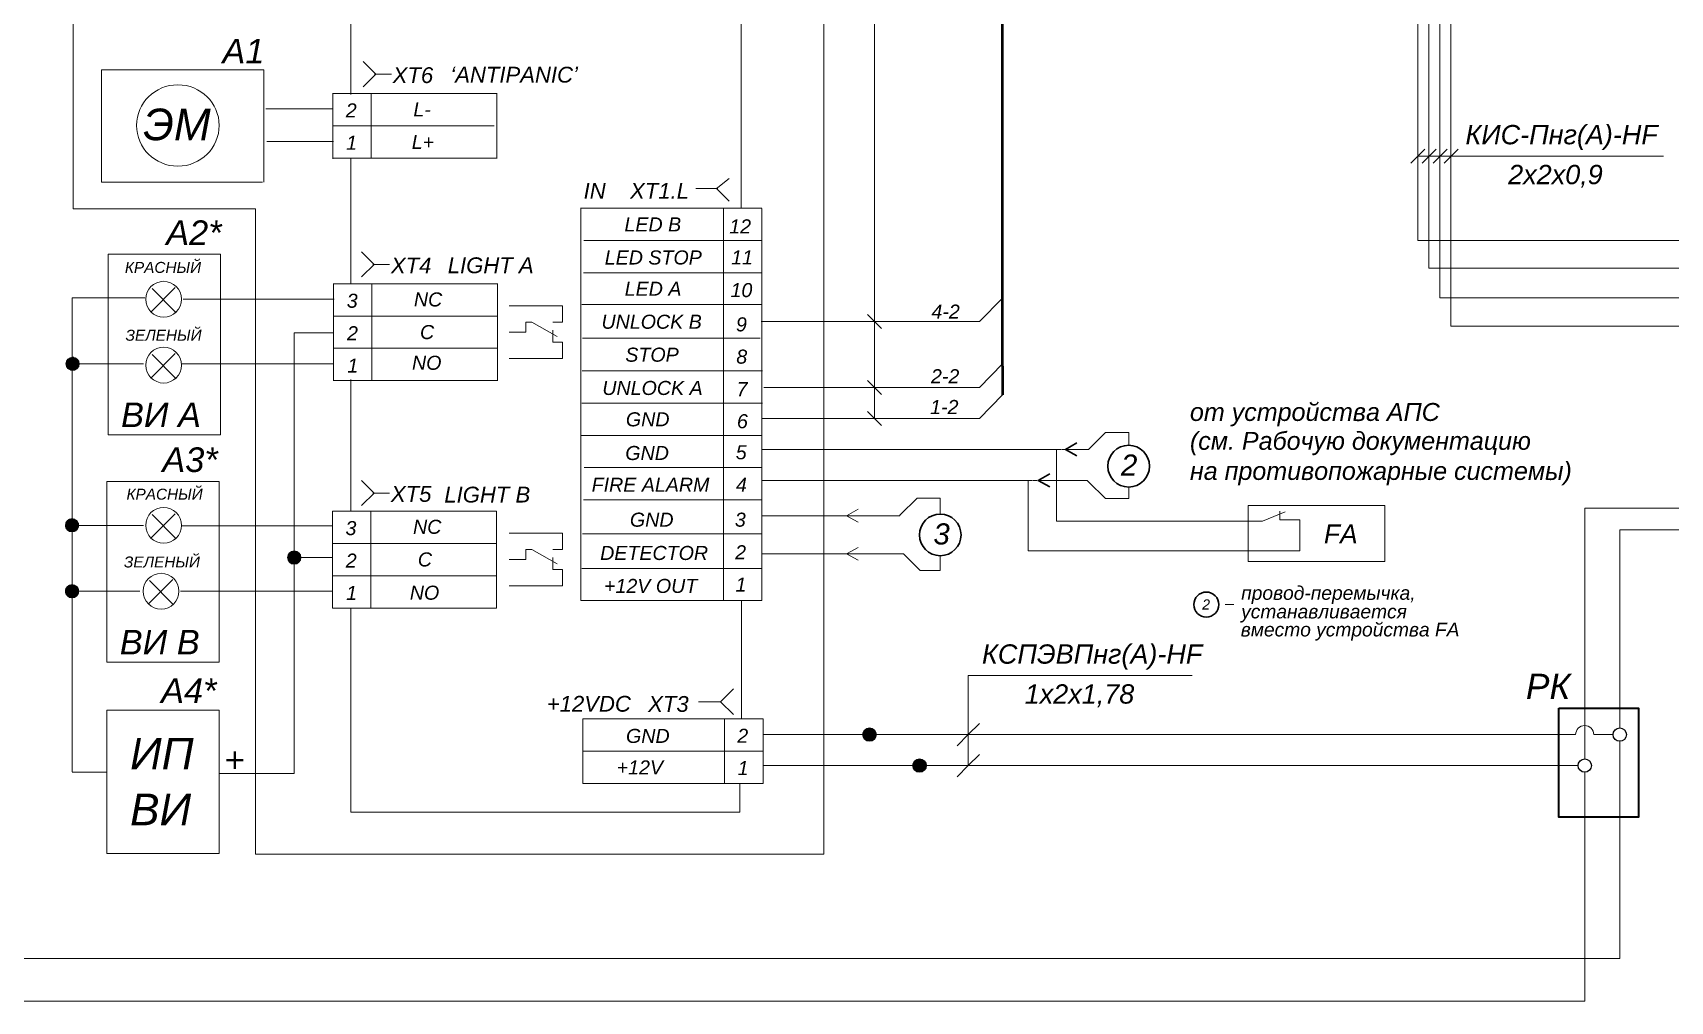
# Model space of a CAD drawing. Header units: millimetres. Extents: x -197802 to 287448, y -91833 to 122858.
# Drawn here: x 59158 to 84015, y 89353 to 104050 of the extents above; entities that cross this region are included whole.
import ezdxf

# ---------------------------------------------------------------- set-up
doc = ezdxf.new("R2010")
doc.units = ezdxf.units.MM
doc.linetypes.add('IMPORT-IMPORT-DASHED', pattern=[19.05, 12.7, -6.35])
doc.layers.add('СКУД', color=7, linetype='Continuous')
doc.styles.add('296', font='ariali.ttf', dxfattribs={"height": 1})
doc.styles.add('297', font='ariali.ttf', dxfattribs={"height": 1})
doc.styles.add('298', font='ariali.ttf', dxfattribs={"height": 1})
doc.styles.add('79', font='ariali.ttf', dxfattribs={"height": 1})
doc.styles.get("Standard").update_dxf_attribs({"font": 'arial.ttf'})

msp = doc.modelspace()

# ---------------------------------------------------------------- hatches: boundary and pattern name
at = {"layer": 'СКУД', "lineweight": 18, "true_color": 0x000000}
h = msp.add_hatch(dxfattribs=at)
h.set_pattern_fill('ANGLE', color=18, scale=0.924)
h.set_pattern_definition([(0, (27787.97, 140689.422), (0, 6.45414), [4.69392, -1.76022]), (90, (27787.97, 140689.422), (-6.45414, 4e-16), [4.69392, -1.76022])])
h.paths.add_polyline_path([(59662, 99026), (59763, 99026), (59864, 99026, -0.999967)])
h.paths.add_polyline_path([(59763, 99126, -0.414214), (59864, 99026), (59763, 99026)])
h.paths.add_polyline_path([(59763, 99126), (59763, 99026), (59662, 99026, -0.414233)])
h = msp.add_hatch(dxfattribs=at)
h.set_pattern_fill('ANGLE', color=18, scale=0.924)
h.set_pattern_definition([(0, (27780.049, 138238.8606), (0, 6.45414), [4.69392, -1.76022]), (90, (27780.049, 138238.8606), (-6.45414, 4e-16), [4.69392, -1.76022])])
h.paths.add_polyline_path([(59654, 96575), (59755, 96575), (59856, 96575, -0.999967)])
h.paths.add_polyline_path([(59755, 96676, -0.414214), (59856, 96575), (59755, 96575)])
h.paths.add_polyline_path([(59755, 96676), (59755, 96575), (59654, 96575, -0.414233)])
h = msp.add_hatch(dxfattribs=at)
h.set_pattern_fill('ANGLE', color=18, scale=0.924)
h.set_pattern_definition([(0, (31152.0115, 137749.849), (0, 6.45414), [4.69392, -1.76022]), (90, (31152.0115, 137749.849), (-6.45414, 4e-16), [4.69392, -1.76022])])
h.paths.add_polyline_path([(63026, 96086), (63127, 96086), (63228, 96086, -0.999967)])
h.paths.add_polyline_path([(63127, 96187, -0.414214), (63228, 96086), (63127, 96086)])
h.paths.add_polyline_path([(63127, 96187), (63127, 96086), (63026, 96086, -0.414233)])
h = msp.add_hatch(dxfattribs=at)
h.set_pattern_fill('ANGLE', color=18, scale=0.924)
h.set_pattern_definition([(0, (27780.049, 137239.06), (0, 6.45414), [4.69392, -1.76022]), (90, (27780.049, 137239.06), (-6.45414, 4e-16), [4.69392, -1.76022])])
h.paths.add_polyline_path([(59654, 95575), (59755, 95575), (59856, 95575, -0.999967)])
h.paths.add_polyline_path([(59755, 95676, -0.414214), (59856, 95575), (59755, 95575)])
h.paths.add_polyline_path([(59755, 95676), (59755, 95575), (59654, 95575, -0.414233)])
h = msp.add_hatch(dxfattribs=at)
h.set_pattern_fill('ANGLE', color=18, scale=0.924)
h.set_pattern_definition([(0, (39884.589, 135062.9906), (0, 6.45414), [4.69392, -1.76022]), (90, (39884.589, 135062.9906), (-6.45414, 4e-16), [4.69392, -1.76022])])
h.paths.add_polyline_path([(71759, 93399), (71860, 93399), (71960, 93399, -0.999967)])
h.paths.add_polyline_path([(71860, 93500, -0.414214), (71960, 93399), (71860, 93399)])
h.paths.add_polyline_path([(71860, 93500), (71860, 93399), (71759, 93399, -0.414233)])
h = msp.add_hatch(dxfattribs=at)
h.set_pattern_fill('ANGLE', color=18, scale=0.924)
h.set_pattern_definition([(0, (40645.106, 134592.502), (0, 6.45414), [4.69392, -1.76022]), (90, (40645.106, 134592.502), (-6.45414, 4e-16), [4.69392, -1.76022])])
h.paths.add_polyline_path([(72519, 92929), (72620, 92929), (72721, 92929, -0.999967)])
h.paths.add_polyline_path([(72620, 93029, -0.414214), (72721, 92929), (72620, 92929)])
h.paths.add_polyline_path([(72620, 93029), (72620, 92929), (72519, 92929, -0.414233)])

# ---------------------------------------------------------------- linework, layer by layer
at = {"layer": 'СКУД', "color": 5, "lineweight": 18}
msp.add_line((80684, 109774), (80684, 99597), dxfattribs=at)
at = {"layer": 'СКУД', "color": 40, "lineweight": 18, "true_color": 0xf8d731}
msp.add_line((80517, 109430), (80517, 100026), dxfattribs=at)
at = {"layer": 'СКУД', "color": 18, "lineweight": 18, "true_color": 0x000000}
for p, q in [((71936, 98198), (71936, 109300)), ((80289, 102285), (80077, 102073)), ((80183, 102179), (81597, 102179)), ((80460, 102285), (80248, 102073)), ((80627, 102285), (80415, 102073)), ((80794, 102285), (80582, 102073)), ((81597, 102179), (83008, 102179)), ((82503, 102179), (83914, 102179)), ((71830, 99774), (72042, 99562)), ((71830, 98775), (72042, 98562)), ((71830, 98304), (72042, 98092)), ((74697, 97727), (70228, 97727)), ((74267, 97257), (70227, 97257)), ((70221, 96962), (70228, 96962)), ((63708, 96781), (63708, 96791)), ((66198, 96791), (66198, 95320)), ((71511, 96721), (70228, 96721)), ((61417, 96568), (63708, 96568)), ((70203, 96448), (70228, 96448)), ((63710, 96301), (63708, 96301)), ((66195, 96301), (66198, 96301)), ((63696, 96086), (63708, 96086)), ((71511, 96143), (70228, 96143)), ((63715, 95810), (63708, 95810)), ((63708, 95810), (66195, 95810)), ((63694, 95575), (63708, 95575)), ((63708, 95320), (63708, 95330)), ((63720, 95320), (63708, 95320)), ((70207, 95433), (70228, 95433)), ((70228, 95433), (70228, 95438)), ((73359, 92929), (73359, 94297)), ((73973, 94297), (73359, 94297)), ((74504, 94297), (73973, 94297)), ((75790, 94297), (74504, 94297)), ((75790, 94297), (76756, 94297)), ((70245, 93638), (67508, 93638)), ((70245, 93628), (70245, 93638)), ((73529, 93569), (73359, 93399)), ((73359, 93399), (73189, 93229)), ((70209, 93148), (70245, 93148)), ((73529, 93098), (73359, 92929)), ((63127, 92811), (63127, 92832)), ((73359, 92929), (73189, 92759)), ((70209, 92658), (70245, 92658))]:
    msp.add_line(p, q, dxfattribs=at)
at = {"layer": 'СКУД', "color": 241, "lineweight": 18, "true_color": 0xf7abae}
for p, q in [((80350, 109006), (80350, 100477)), ((103241, 96505), (83248, 96505)), ((83248, 96505), (83248, 93500)), ((82474, 93399), (71860, 93399)), ((82474, 93399), (82579, 93399)), ((82855, 93399), (83148, 93399))]:
    msp.add_line(p, q, dxfattribs=at)
at = {"layer": 'СКУД', "color": 1, "lineweight": 18}
for p, q in [((80183, 108578), (80183, 100898)), ((80183, 100898), (85355, 100898)), ((82717, 93029), (82717, 96837)), ((82717, 96837), (83248, 96837)), ((103773, 96837), (83248, 96837)), ((82474, 92929), (82617, 92929))]:
    msp.add_line(p, q, dxfattribs=at)
at = {"layer": 'СКУД', "color": 7, "lineweight": 20}
for p, q in [((73879, 100024), (73528, 99668)), ((73879, 99024), (73528, 98668)), ((73511, 98668), (73528, 98668)), ((73879, 98553), (73528, 98198)), ((74697, 97727), (74697, 96640)), ((74265, 97257), (74267, 97257)), ((75186, 97237), (75166, 97257)), ((71893, 96721), (72314, 96721)), ((72327, 96734), (72314, 96721)), ((74697, 96640), (74708, 96640)), ((74728, 96640), (74708, 96640)), ((72934, 95888), (72629, 95888)), ((71656, 92929), (71663, 92929))]:
    msp.add_line(p, q, dxfattribs=at)
at = {"layer": 'СКУД', "color": 7, "linetype": 'IMPORT-IMPORT-DASHED', "lineweight": 15}
for p, q in [((74833, 97727), (74697, 97727)), ((75794, 97806), (75794, 97789)), ((74421, 97257), (74267, 97257))]:
    msp.add_line(p, q, dxfattribs=at)
at = {"layer": 'СКУД', "color": 7, "lineweight": 18}
msp.add_line((78394, 96189), (78394, 96322), dxfattribs=at)
at = {"layer": 'СКУД', "color": 7, "lineweight": 50}
for points in [[(73879, 98990), (73879, 121575)], [(73879, 98990), (73879, 98559)], [(73879, 98559), (73879, 98553)]]:
    msp.add_lwpolyline(points, dxfattribs=at)
at = {"layer": 'СКУД', "color": 18, "lineweight": 18, "true_color": 0x000000}
for points in [[(59773, 101378), (59773, 112651)], [(71166, 91584), (71166, 112651)], [(69911, 105152), (69911, 101392)], [(63988, 104809), (63988, 103113)], [(60204, 103486), (60204, 101780)], [(60204, 103486), (62664, 103486)], [(62664, 103486), (62664, 101780)], [(64176, 103611), (64372, 103415)], [(64372, 103425), (64176, 103229)], [(64602, 103420), (64347, 103420)], [(66195, 103128), (63710, 103128)], [(63713, 103118), (63713, 102138)], [(64296, 103128), (64296, 102148)], [(66203, 103133), (66203, 102152)], [(62694, 102897), (63703, 102897)], [(66161, 102638), (63715, 102638)], [(62713, 102398), (63723, 102398)], [(66206, 102148), (63720, 102148)], [(63988, 102152), (63988, 100233)], [(60204, 101780), (62645, 101780)], [(69225, 101687), (69558, 101687)], [(69730, 101838), (69534, 101682)], [(69534, 101691), (69730, 101495)], [(59773, 101378), (62537, 101378)], [(62537, 91584), (62537, 101378)], [(67480, 101392), (67480, 95433)], [(67488, 101388), (70228, 101388)], [(69645, 101392), (69645, 95433)], [(70228, 101383), (70228, 95438)], [(60302, 100692), (62008, 100692)], [(60302, 97947), (60302, 100692)], [(62008, 100672), (62008, 100692)], [(62008, 97947), (62008, 100672)], [(64149, 100726), (64346, 100530)], [(67522, 100897), (70224, 100897)], [(64346, 100540), (64149, 100344)], [(64576, 100535), (64321, 100535)], [(61322, 100182), (60954, 99815)], [(66204, 100241), (63718, 100241)], [(63722, 100231), (63722, 98769)], [(64305, 100241), (64305, 98768)], [(66211, 100246), (66211, 98773)], [(67517, 100407), (70218, 100407)], [(59755, 92832), (59755, 100025)], [(60861, 100025), (59755, 100025)], [(60969, 100168), (61336, 99800)], [(63733, 100006), (61439, 100006)], [(67492, 99927), (70233, 99927)], [(66209, 99751), (63723, 99751)], [(67200, 99905), (66390, 99905)], [(67200, 99660), (67200, 99905)], [(63715, 99497), (63127, 99497)], [(63127, 92832), (63127, 99497)], [(66643, 99507), (66390, 99507)], [(66643, 99660), (66643, 99507)], [(66735, 99660), (66643, 99660)], [(66735, 99660), (66643, 99660)], [(67117, 99440), (66735, 99660)], [(67053, 99660), (67200, 99660)], [(67053, 99660), (67200, 99660)], [(67053, 99354), (67053, 99538)], [(73528, 99668), (70217, 99668)], [(61322, 99182), (60954, 98815)], [(66214, 99261), (63729, 99261)], [(67053, 99354), (67200, 99354)], [(67053, 99354), (67200, 99354)], [(67200, 99354), (67200, 99109)], [(67501, 99417), (70202, 99417)], [(60841, 99026), (59763, 99026)], [(60969, 99168), (61336, 98800)], [(63713, 99026), (61420, 99026)], [(67200, 99109), (66390, 99109)], [(66218, 98771), (63733, 98771)], [(63988, 98790), (63988, 96791)], [(67496, 98917), (70236, 98917)], [(73511, 98668), (70256, 98668)], [(67495, 98427), (70235, 98427)], [(73528, 98198), (70228, 98198)], [(60302, 97947), (62008, 97947)], [(67490, 97937), (70230, 97937)], [(67526, 97452), (70227, 97452)], [(60282, 97242), (61988, 97242)], [(60282, 94497), (60282, 97242)], [(61988, 97222), (61988, 97242)], [(61988, 94497), (61988, 97222)], [(64149, 97256), (64346, 97060)], [(64346, 97070), (64149, 96874)], [(64576, 97065), (64321, 97065)], [(67520, 96962), (70221, 96962)], [(61322, 96751), (60954, 96384)], [(60969, 96737), (61336, 96369)], [(63708, 96791), (66198, 96791)], [(63708, 96781), (63708, 95330)], [(64292, 96791), (64292, 95320)], [(71511, 96721), (71688, 96819)], [(71511, 96721), (71893, 96721)], [(71511, 96721), (71688, 96623)], [(60841, 96575), (59763, 96575)], [(67200, 96454), (66390, 96454)], [(67200, 96209), (67200, 96454)], [(67502, 96448), (70203, 96448)], [(66195, 96301), (63710, 96301)], [(66643, 96209), (66643, 96057)], [(66735, 96209), (66643, 96209)], [(66735, 96209), (66643, 96209)], [(67117, 95990), (66735, 96209)], [(67053, 96209), (67200, 96209)], [(67053, 96209), (67200, 96209)], [(71511, 96143), (71688, 96241)], [(63696, 96086), (63107, 96086)], [(66643, 96057), (66390, 96057)], [(67053, 95903), (67053, 96087)], [(71511, 96143), (72374, 96143)], [(71511, 96143), (71688, 96045)], [(61282, 95752), (60915, 95384)], [(60929, 95737), (61297, 95369)], [(67053, 95903), (67200, 95903)], [(67053, 95903), (67200, 95903)], [(67200, 95903), (67200, 95659)], [(67491, 95918), (70232, 95918)], [(60782, 95575), (59743, 95575)], [(63694, 95575), (61400, 95575)], [(67200, 95659), (66390, 95659)], [(66198, 95320), (63720, 95320)], [(63988, 95320), (63988, 92223)], [(67480, 95433), (70207, 95433)], [(69918, 95402), (69918, 95433)], [(69918, 95402), (69918, 93638)], [(60282, 94497), (61988, 94497)], [(69794, 94094), (69598, 93898)], [(60282, 93772), (61988, 93772)], [(60282, 91595), (60282, 93772)], [(61988, 93752), (61988, 93772)], [(61988, 91595), (61988, 93752)], [(69264, 93898), (69598, 93898)], [(69598, 93898), (69794, 93702)], [(67508, 93638), (67508, 92658)], [(69661, 93638), (69661, 92658)], [(70245, 93628), (70245, 92658)], [(70245, 93399), (71860, 93399)], [(67508, 93148), (70209, 93148)], [(60282, 92831), (59755, 92831)], [(63127, 92811), (61988, 92811)], [(70245, 92929), (71656, 92929)], [(70755, 92929), (72620, 92929)], [(67508, 92658), (70209, 92658)], [(69892, 92643), (69892, 92658)], [(69892, 92643), (69892, 92223)], [(63988, 92223), (69892, 92223)], [(60282, 91595), (61988, 91595)], [(62537, 91584), (71166, 91584)]]:
    msp.add_lwpolyline(points, dxfattribs=at)
at = {"layer": 'СКУД', "color": 241, "lineweight": 18, "true_color": 0xf7abae}
for points in [[(85522, 100477), (80350, 100477)], [(83248, 93298), (83248, 90002), (52608, 90002), (52608, 93399), (46893, 93399)]]:
    msp.add_lwpolyline(points, dxfattribs=at)
at = {"layer": 'СКУД', "color": 40, "lineweight": 18, "true_color": 0xf8d731}
msp.add_lwpolyline([(85689, 100026), (80517, 100026)], dxfattribs=at)
at = {"layer": 'СКУД', "color": 5, "lineweight": 18}
msp.add_lwpolyline([(85856, 99597), (80684, 99597)], dxfattribs=at)
at = {"layer": 'СКУД', "color": 7, "lineweight": 20}
for points in [[(75186, 97727), (75441, 97982)], [(75441, 97982), (75794, 97982)], [(75794, 97806), (75794, 97982)], [(74833, 97727), (75186, 97727)], [(74267, 97257), (74267, 96189)], [(74421, 97257), (75166, 97257)], [(75186, 97237), (75441, 96982)], [(72327, 96734), (72581, 96989)], [(72581, 96989), (72934, 96989)], [(72934, 96744), (72934, 96989)], [(75441, 96982), (75794, 96982)], [(75794, 96982), (75794, 97156)], [(72374, 96143), (72629, 95888)], [(72934, 95888), (72934, 96114)]]:
    msp.add_lwpolyline(points, dxfattribs=at)
at = {"layer": 'СКУД', "color": 7, "lineweight": 30}
for points in [[(74833, 97727), (75009, 97825)], [(74833, 97727), (75009, 97629)], [(74421, 97257), (74598, 97355)], [(74421, 97257), (74598, 97159)]]:
    msp.add_lwpolyline(points, dxfattribs=at)
at = {"layer": 'СКУД', "color": 7, "lineweight": 18}
for points in [[(74728, 96640), (77521, 96640)], [(77521, 96640), (77826, 96640)], [(78394, 96627), (78394, 96656)], [(74267, 96189), (78394, 96189)]]:
    msp.add_lwpolyline(points, dxfattribs=at)
at = {"layer": 'СКУД', "color": 7, "lineweight": 35}
msp.add_lwpolyline([(82324, 93801), (83532, 93801), (83532, 92146), (82324, 92146)], close=True, dxfattribs=at)
at = {"layer": 'СКУД', "color": 1, "lineweight": 18}
for points in [[(82717, 92828), (82717, 89353), (51979, 89353), (51979, 92929), (46893, 92929)], [(82474, 92929), (72620, 92929)]]:
    msp.add_lwpolyline(points, dxfattribs=at)
at = {"layer": 'СКУД', "color": 18, "lineweight": 18, "true_color": 0x000000}
for centre, radius in [((59763, 99026), 101), ((59763, 99026), 34.3), ((59755, 96575), 101), ((59755, 96575), 34.3), ((63127, 96086), 101), ((63127, 96086), 34.3), ((59755, 95575), 101), ((59755, 95575), 34.3)]:
    msp.add_circle(centre, radius, dxfattribs=at)
at = {"layer": 'СКУД', "color": 18, "true_color": 0x000000}
for centre in [(71860, 93399), (83248, 93399), (72620, 92929), (82717, 92929)]:
    msp.add_circle(centre, 101, dxfattribs=at)
at = {"layer": 'СКУД', "color": 7, "lineweight": 18}
for centre in [(71860, 93399), (72620, 92929)]:
    msp.add_circle(centre, 34.3, dxfattribs=at)
at = {"layer": 'СКУД', "color": 241, "lineweight": 18, "true_color": 0xf7abae}
msp.add_arc((82717, 93399), 138, 0, 180, dxfattribs=at)
at = {"layer": 'СКУД', "color": 18, "lineweight": 18, "true_color": 0x000000}
for points in [[(61988, 102643), (61988, 102302), (61707, 102025), (61361, 102025), (61014, 102025), (60733, 102302), (60733, 102643), (60733, 102984), (61014, 103260), (61361, 103260), (61707, 103260), (61988, 102984), (61988, 102643)], [(61417, 100006), (61417, 99856), (61295, 99734), (61145, 99734), (60995, 99734), (60873, 99856), (60873, 100006), (60873, 100156), (60995, 100278), (61145, 100278), (61295, 100278), (61417, 100156), (61417, 100006)], [(61417, 99006), (61417, 98856), (61295, 98734), (61145, 98734), (60995, 98734), (60873, 98856), (60873, 99006), (60873, 99156), (60995, 99278), (61145, 99278), (61295, 99278), (61417, 99156), (61417, 99006)], [(61417, 96575), (61417, 96425), (61295, 96303), (61145, 96303), (60995, 96303), (60873, 96425), (60873, 96575), (60873, 96725), (60995, 96847), (61145, 96847), (61295, 96847), (61417, 96725), (61417, 96575)], [(61378, 95575), (61378, 95425), (61256, 95303), (61106, 95303), (60956, 95303), (60834, 95425), (60834, 95575), (60834, 95725), (60956, 95847), (61106, 95847), (61256, 95847), (61378, 95725), (61378, 95575)]]:
    msp.add_open_spline(points, degree=3, knots=[0, 0, 0, 0, 1, 1, 1, 2, 2, 2, 3, 3, 3, 4, 4, 4, 4], dxfattribs=at)
at = {"layer": 'СКУД', "color": 7, "lineweight": 30}
for points, knots in [([(76110, 97473), (76110, 97298), (75968, 97156), (75794, 97156), (75619, 97156), (75477, 97298), (75477, 97473), (75477, 97647), (75619, 97789), (75794, 97789), (75968, 97789), (76110, 97647), (76110, 97473)], [0, 0, 0, 0, 1, 1, 1, 2, 2, 2, 3, 3, 3, 4, 4, 4, 4]), ([(73250, 96430), (73250, 96255), (73109, 96114), (72934, 96114), (72760, 96114), (72618, 96255), (72618, 96430), (72618, 96605), (72760, 96746), (72934, 96746), (73109, 96746), (73250, 96605), (73250, 96430)], [0, 0, 0, 0, 1, 1, 1, 2, 2, 2, 3, 3, 3, 4, 4, 4, 4]), ([(77163, 95373), (77163, 95268), (77077, 95183), (76973, 95183), (76973, 95183), (76868, 95183), (76782, 95268), (76782, 95373), (76782, 95373), (76782, 95478), (76868, 95563), (76973, 95563), (76973, 95563), (77077, 95563), (77163, 95478), (77163, 95373)], [0, 0, 0, 0, 0.2, 0.2, 0.2, 0.2, 0.4, 0.4, 0.4, 0.4, 0.6, 0.6, 0.6, 0.6, 1, 1, 1, 1])]:
    msp.add_open_spline(points, degree=3, knots=knots, dxfattribs=at)
at = {"layer": 'СКУД', "color": 7, "lineweight": 18}
for points in [[(79685, 96878), (79685, 96878), (77607, 96878), (77607, 96878)], [(77607, 96878), (77607, 96878), (77607, 96027), (77607, 96027)], [(78169, 96778), (78169, 96778), (77826, 96640), (77826, 96640)], [(78090, 96656), (78090, 96656), (78090, 96792), (78090, 96792)], [(79685, 96027), (79685, 96027), (79685, 96878), (79685, 96878)], [(78090, 96656), (78090, 96656), (78394, 96656), (78394, 96656)], [(78394, 96627), (78394, 96627), (78394, 96422), (78394, 96322)], [(77607, 96027), (77607, 96027), (79685, 96027), (79685, 96027)]]:
    msp.add_open_spline(points, degree=3, dxfattribs=at)
at = {"layer": 'СКУД', "color": 7, "lineweight": 20}
msp.add_open_spline([(77257, 95373), (77257, 95373), (77388, 95373), (77388, 95373)], degree=3, dxfattribs=at)

# ---------------------------------------------------------------- texts
at = {"layer": 'СКУД', "color": 7}
for s, height, style, p in [('от устройства АПС', 272.33, '79', (76724, 98159)), ('(см. Рабочую документацию', 272.33, '79', (76724, 97721)), ('на противопожарные системы)', 272.33, '79', (76724, 97264)), ('FA', 286.7, '79', (78758, 96301)), ('2', 154, '296', (76910, 95297)), ('провод-перемычка, ', 208.48, '297', (77502, 95445)), ('устанавливается', 208.48, '298', (77502, 95163)), ('вместо устройства FA', 208.48, '298', (77496, 94889))]:
    msp.add_text(s, height=height, dxfattribs=dict(at, style=style)).set_placement(p)
at = {"layer": 'СКУД', "color": 18, "lineweight": 18, "true_color": 0x000000, "attachment_point": 7}
for s, insert, char_height in [('\\fArial|b0|i1|c0|p34;\\W1;A1', (62037, 103584), 373.27), ('\\fArial|b0|i1|c0|p34;\\W1;XT6', (64622, 103283), 239.96), ('\\fArial|b0|i1|c0|p34;\\W1;‘ANTIPANIC’', (65497, 103290), 239.96), ('\\fArial|b0|i1|c0|p34;\\W1;2', (63910, 102765), 213.3), ('\\fArial|b0|i1|c0|p34;\\W1;L-', (64936, 102780), 213.3), ('\\fArial|b0|i1|c0|p34;\\W1;ЭМ', (60836, 102412), 479.92), ('\\fArial|b0|i1|c0|p34;\\W1;1', (63915, 102275), 213.3), ('\\fArial|b0|i1|c0|p34;\\W1;L+', (64911, 102285), 213.3), ('\\fArial|b0|i1|c0|p34;\\W1;IN', (67520, 101530), 239.96), ('\\fArial|b0|i1|c0|p34;\\W1;XT1.L', (68225, 101530), 239.96), ('\\fArial|b0|i1|c0|p34;\\W1;A2*', (61184, 100829), 373.27), ('\\fArial|b0|i1|c0|p34;\\W1;LED B', (68140, 101035), 213.3), ('\\fArial|b0|i1|c0|p34;\\W1;12', (69731, 101005), 213.3), ('\\fArial|b0|i1|c0|p34;\\W1;LED STOP', (67841, 100530), 213.3), ('\\fArial|b0|i1|c0|p34;\\W1;11', (69760, 100535), 213.3), ('\\fArial|b0|i1|c0|p34;\\W1;КРАСНЫЙ', (60557, 100403), 166.64), ('\\fArial|b0|i1|c0|p34;\\W1;XT4', (64595, 100398), 239.96), ('\\fArial|b0|i1|c0|p34;\\W1;LIGHT A', (65458, 100398), 239.96), ('\\fArial|b0|i1|c0|p34;\\W1;LED A', (68144, 100059), 213.3), ('\\fArial|b0|i1|c0|p34;\\W1;10', (69750, 100035), 213.3), ('\\fArial|b0|i1|c0|p34;\\W1;3', (63925, 99873), 213.3), ('\\fArial|b0|i1|c0|p34;\\W1;NC', (64944, 99893), 213.3), ('\\fArial|b0|i1|c0|p34;\\W1;UNLOCK B', (67791, 99555), 213.3), ('\\fArial|b0|i1|c0|p34;\\W1;9', (69833, 99515), 213.3), ('\\fArial|b0|i1|c0|p34;\\W1;ЗЕЛЕНЫЙ', (60567, 99374), 166.64), ('\\fArial|b0|i1|c0|p34;\\W1;2', (63929, 99383), 213.3), ('\\fArial|b0|i1|c0|p34;\\W1;C', (65037, 99398), 213.3), ('\\fArial|b0|i1|c0|p34;\\W1;STOP', (68153, 99055), 213.3), ('\\fArial|b0|i1|c0|p34;\\W1;8', (69838, 99025), 213.3), ('\\fArial|b0|i1|c0|p34;\\W1;1', (63934, 98893), 213.3), ('\\fArial|b0|i1|c0|p34;\\W1;NO', (64915, 98932), 213.3), ('\\fArial|b0|i1|c0|p34;\\W1;UNLOCK A', (67804, 98550), 213.3), ('\\fArial|b0|i1|c0|p34;\\W1;7', (69843, 98535), 213.3), ('\\fArial|b0|i1|c0|p34;\\W1;ВИ A', (60498, 98065), 373.27), ('\\fArial|b0|i1|c0|p34;\\W1;GND', (68162, 98074), 213.3), ('\\fArial|b0|i1|c0|p34;\\W1;6', (69848, 98045), 213.3), ('\\fArial|b0|i1|c0|p34;\\W1;A3*', (61125, 97379), 373.27), ('\\fArial|b0|i1|c0|p34;\\W1;GND', (68153, 97563), 213.3), ('\\fArial|b0|i1|c0|p34;\\W1;5', (69829, 97574), 213.3), ('\\fArial|b0|i1|c0|p34;\\W1;FIRE ALARM', (67642, 97084), 213.3), ('\\fArial|b0|i1|c0|p34;\\W1;4', (69833, 97084), 213.3), ('\\fArial|b0|i1|c0|p34;\\W1;КРАСНЫЙ', (60581, 96962), 166.64), ('\\fArial|b0|i1|c0|p34;\\W1;XT5', (64595, 96928), 239.96), ('\\fArial|b0|i1|c0|p34;\\W1;LIGHT B', (65406, 96918), 239.96), ('\\fArial|b0|i1|c0|p34;\\W1;GND', (68223, 96551), 213.3), ('\\fArial|b0|i1|c0|p34;\\W1;3', (69816, 96551), 213.3), ('\\fArial|b0|i1|c0|p34;\\W1;3', (63905, 96423), 213.3), ('\\fArial|b0|i1|c0|p34;\\W1;NC', (64931, 96443), 213.3), ('\\fArial|b0|i1|c0|p34;\\W1;DETECTOR', (67771, 96046), 213.3), ('\\fArial|b0|i1|c0|p34;\\W1;2', (69821, 96060), 213.3), ('\\fArial|b0|i1|c0|p34;\\W1;ЗЕЛЕНЫЙ', (60542, 95933), 166.64), ('\\fArial|b0|i1|c0|p34;\\W1;2', (63910, 95933), 213.3), ('\\fArial|b0|i1|c0|p34;\\W1;C', (65004, 95948), 213.3), ('\\fArial|b0|i1|c0|p34;\\W1;+12V OUT', (67830, 95546), 213.3), ('\\fArial|b0|i1|c0|p34;\\W1;1', (69826, 95570), 213.3), ('\\fArial|b0|i1|c0|p34;\\W1;1', (63915, 95443), 213.3), ('\\fArial|b0|i1|c0|p34;\\W1;NO', (64882, 95443), 213.3), ('\\fArial|b0|i1|c0|p34;\\W1;ВИ В', (60479, 94615), 373.27), ('\\fArial|b0|i1|c0|p34;\\W1;A4*', (61106, 93879), 373.27), ('\\fArial|b0|i1|c0|p34;\\W1;+12VDC', (66961, 93744), 239.96), ('\\fArial|b0|i1|c0|p34;\\W1;XT3^I', (68500, 93741), 239.96), ('\\fArial|b0|i1|c0|p34;\\W1;GND', (68164, 93270), 213.3), ('\\fArial|b0|i1|c0|p34;\\W1;2', (69853, 93275), 213.3), ('\\fArial|b0|i1|c0|p34;\\W1;ИП ', (60635, 92870), 479.92), ('\\fArial|b0|i1|c0|p34;\\W1;+', (62066, 92831), 373.27), ('\\fArial|b0|i1|c0|p34;\\W1;+12V', (68022, 92795), 213.3), ('\\fArial|b0|i1|c0|p34;\\W1;1', (69858, 92785), 213.3), ('\\fArial|b0|i1|c0|p34;\\W1;ВИ', (60635, 92023), 479.92)]:
    msp.add_mtext(s, dxfattribs=dict(at, insert=insert, char_height=char_height))
at = {"layer": 'СКУД', "color": 7, "attachment_point": 7}
for s, insert, char_height in [('{\\fArial|b0|i1|c204|p34;КИC-Пнг(А)-HF}', (80906, 102269), 293.39), ('{\\fArial|b0|i1|c204|p34;2х2х0,9}', (81555, 101697), 293.39), ('{\\fArial|b0|i1|c204|p34;4-2}', (72800, 99712), 213.3), ('\\fArial|b0|i1|c0|p34;\\W1;2', (75677, 97330), 319.95), ('\\fArial|b0|i1|c0|p34;\\W1;3', (72830, 96280), 319.95), ('{\\fArial|b0|i1|c204|p34;КСПЭВПнг(А)-HF}', (73567, 94387), 293.39), ('{\\fArial|b0|i1|c204|p34;РК}', (81824, 93939), 383.89), ('{\\fArial|b0|i1|c204|p34;1х2х1,78}', (74216, 93815), 293.39)]:
    msp.add_mtext(s, dxfattribs=dict(at, insert=insert, char_height=char_height))
at = {"layer": 'СКУД', "color": 7, "char_height": 213.3, "attachment_point": 7}
for s, insert, width in [('{\\fArial|b0|i1|c204|p34;2-2}', (72793, 98731), 179.48), ('{\\fArial|b0|i1|c204|p34;1-2}', (72780, 98264), 688.68)]:
    msp.add_mtext(s, dxfattribs=dict(at, insert=insert, width=width))

doc.saveas('drawing.dxf')
